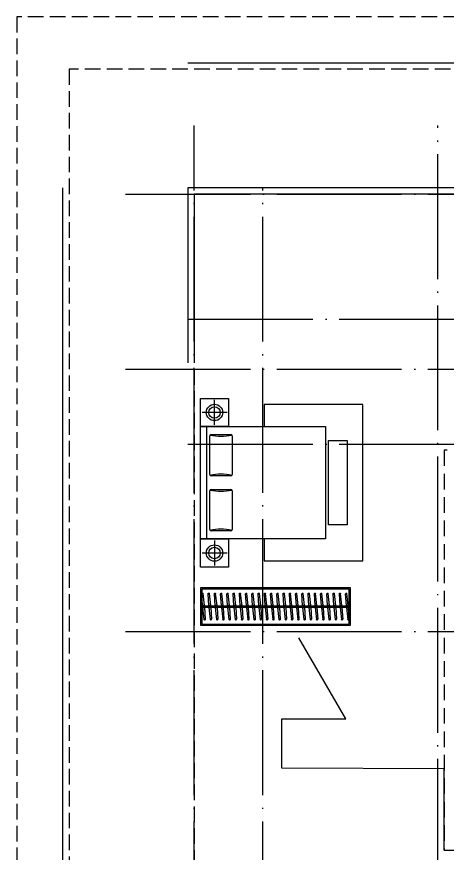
# Model space of a CAD drawing. Extents: x 12372 to 35552, y 13701 to 37581.
# Drawn here: x 12372 to 19262, y 24191 to 37581 of the extents above; entities that cross this region are included whole.
import ezdxf

# ---------------------------------------------------------------- set-up
doc = ezdxf.new("R2010")
doc.units = 0
doc.header["$LTSCALE"] = 1000
doc.header["$MEASUREMENT"] = 0
for name, pattern in [('DASH', [0.35, 0.25, -0.1]), ('DOTE', [2.42, 2, -0.2, 0.02, -0.2]), ('HIDDEN', [0.375, 0.25, -0.125])]:
    doc.linetypes.add(name, pattern=pattern)
for name, color, linetype in [('A-DOTE', 1, 'DOTE'), ('AE-FURN-MOVE', 165, 'Continuous'), ('AXIS', 3, 'Continuous'), ('WALL', 9, 'Continuous')]:
    doc.layers.add(name, color=color, linetype=linetype)
doc.layers.add('辅助线', color=8, linetype='DASH', plot=False)

# ---------------------------------------------------------------- blocks, each defined once
blk = doc.blocks.new('A$C754C7141')
for p, q in [((0, 20), (0, 640)), ((0, 20), (0, 640)), ((0, 20), (0, 640)), ((20, 660), (336, 660)), ((20, 660), (336, 660)), ((20, 660), (336, 660)), ((356, 640), (356, 20)), ((356, 640), (356, 20)), ((356, 640), (356, 20)), ((336, 0), (20, 0)), ((336, 0), (20, 0)), ((336, 0), (20, 0))]:
    blk.add_line(p, q)
for centre, radius, start, end in [((20, 640), 20, 90, 180), ((20, 640), 20, 90, 180), ((20, 640), 20, 90, 180), ((178, 1402), 768, 257.0583, 282.9417), ((178, 1402), 768, 257.0583, 282.9417), ((178, 1402), 768, 257.0583, 282.9417), ((336, 640), 20, 0, 90), ((336, 640), 20, 0, 90), ((336, 640), 20, 0, 90), ((20, 20), 20, 180, 270), ((20, 20), 20, 180, 270), ((20, 20), 20, 180, 270), ((178, -742), 768, 77.0583, 102.9417), ((178, -742), 768, 77.0583, 102.9417), ((178, -742), 768, 77.0583, 102.9417), ((336, 20), 20, 270, 0), ((336, 20), 20, 270, 0), ((336, 20), 20, 270, 0)]:
    blk.add_arc(centre, radius, start, end)
blk = doc.blocks.new('*U71')
for p, q in [((-1125, -425), (-1125, -25)), ((-900, -100), (900, -100)), ((1125, -425), (1125, -25)), ((-925, -225), (-1325, -225)), ((925, -225), (1325, -225))]:
    blk.add_line(p, q)
for points in [[(-900, -2000), (-900, 0), (900, 0), (900, -2000)], [(900, -450), (900, 0), (1350, 0), (1350, -450)], [(-1350, -450), (-1350, 0), (-900, 0), (-900, -450)], [(-675, -2350), (-675, -2050), (675, -2050), (675, -2350)]]:
    blk.add_lwpolyline(points, close=True)
blk.add_lwpolyline([(-900, -1020), (-1250, -1020), (-1250, -2600), (1250, -2600), (1250, -1020), (900, -1020)])
for centre, radius in [((-1125, -225), 131), ((-1125, -225), 91.6), ((1125, -225), 131), ((1125, -225), 91.6)]:
    blk.add_circle(centre, radius)
at = {"rotation": 90}
for p in [(-110, -506), (770, -506)]:
    blk.add_blockref('A$C754C7141', p, dxfattribs=at)
blk = doc.blocks.new('*U62')
blk.add_wipeout([(0, 0), (0, 600), (2400, 600), (2400, 0)])
at = {"color": 8}
for p, q in [((35, 314), (56, 507)), ((65, 314), (76, 505)), ((135, 314), (156, 507)), ((165, 314), (176, 505)), ((235, 314), (256, 507)), ((265, 314), (276, 505)), ((335, 314), (356, 507)), ((365, 314), (376, 505)), ((435, 314), (456, 507)), ((465, 314), (476, 505)), ((535, 314), (556, 507)), ((565, 314), (576, 505)), ((635, 314), (656, 507)), ((665, 314), (676, 505)), ((735, 314), (756, 507)), ((765, 314), (776, 505)), ((835, 314), (856, 507)), ((865, 314), (876, 505)), ((935, 314), (956, 507)), ((965, 314), (976, 505)), ((1035, 314), (1056, 507)), ((1065, 314), (1076, 505)), ((1135, 314), (1156, 507)), ((1165, 314), (1176, 505)), ((1235, 314), (1256, 507)), ((1265, 314), (1276, 505)), ((1335, 314), (1356, 507)), ((1365, 314), (1376, 505)), ((1435, 314), (1456, 507)), ((1465, 314), (1476, 505)), ((1535, 314), (1556, 507)), ((1565, 314), (1576, 505)), ((1635, 314), (1656, 507)), ((1665, 314), (1676, 505)), ((1735, 314), (1756, 507)), ((1765, 314), (1776, 505)), ((1835, 314), (1856, 507)), ((1865, 314), (1876, 505)), ((1935, 314), (1956, 507)), ((1965, 314), (1976, 505)), ((2035, 314), (2056, 507)), ((2065, 314), (2076, 505)), ((2135, 314), (2156, 507)), ((2165, 314), (2176, 505)), ((2235, 314), (2256, 507)), ((2265, 314), (2276, 505)), ((2335, 314), (2356, 507)), ((2365, 314), (2376, 505)), ((20, 315), (25, 315)), ((20, 285), (25, 285)), ((35, 286), (23, 95)), ((25, 310), (2375, 310)), ((25, 290), (2375, 290)), ((35, 314), (48, 314)), ((48, 286), (35, 286)), ((65, 286), (43, 93)), ((48, 317), (52, 317)), ((48, 317), (48, 283)), ((52, 283), (48, 283)), ((52, 317), (52, 283)), ((52, 314), (65, 314)), ((65, 286), (52, 286)), ((135, 286), (123, 95)), ((135, 314), (148, 314)), ((148, 286), (135, 286)), ((165, 286), (143, 93)), ((148, 317), (152, 317)), ((148, 317), (148, 283)), ((152, 283), (148, 283)), ((152, 317), (152, 283)), ((152, 314), (165, 314)), ((165, 286), (152, 286)), ((235, 286), (223, 95)), ((235, 314), (248, 314)), ((248, 286), (235, 286)), ((265, 286), (243, 93)), ((248, 317), (252, 317)), ((248, 317), (248, 283)), ((252, 283), (248, 283)), ((252, 317), (252, 283)), ((252, 314), (265, 314)), ((265, 286), (252, 286)), ((335, 286), (323, 95)), ((335, 314), (348, 314)), ((348, 286), (335, 286)), ((365, 286), (343, 93)), ((348, 317), (352, 317)), ((348, 317), (348, 283)), ((352, 283), (348, 283)), ((352, 317), (352, 283)), ((352, 314), (365, 314)), ((365, 286), (352, 286)), ((435, 286), (423, 95)), ((435, 314), (448, 314)), ((448, 286), (435, 286)), ((465, 286), (443, 93)), ((448, 317), (452, 317)), ((448, 317), (448, 283)), ((452, 283), (448, 283)), ((452, 317), (452, 283)), ((452, 314), (465, 314)), ((465, 286), (452, 286)), ((535, 286), (523, 95)), ((535, 314), (548, 314)), ((548, 286), (535, 286)), ((565, 286), (543, 93)), ((548, 317), (552, 317)), ((548, 317), (548, 283)), ((552, 283), (548, 283)), ((552, 317), (552, 283)), ((552, 314), (565, 314)), ((565, 286), (552, 286)), ((635, 286), (623, 95)), ((635, 314), (648, 314)), ((648, 286), (635, 286)), ((665, 286), (643, 93)), ((648, 317), (652, 317)), ((648, 317), (648, 283)), ((652, 283), (648, 283)), ((652, 317), (652, 283)), ((652, 314), (665, 314)), ((665, 286), (652, 286)), ((735, 286), (723, 95)), ((735, 314), (748, 314)), ((748, 286), (735, 286)), ((765, 286), (743, 93)), ((748, 317), (752, 317)), ((748, 317), (748, 283)), ((752, 283), (748, 283)), ((752, 317), (752, 283)), ((752, 314), (765, 314)), ((765, 286), (752, 286)), ((835, 286), (823, 95)), ((835, 314), (848, 314)), ((848, 286), (835, 286)), ((865, 286), (843, 93)), ((848, 317), (852, 317)), ((848, 317), (848, 283)), ((852, 283), (848, 283)), ((852, 317), (852, 283)), ((852, 314), (865, 314)), ((865, 286), (852, 286)), ((935, 286), (923, 95)), ((935, 314), (948, 314)), ((948, 286), (935, 286)), ((965, 286), (943, 93)), ((948, 317), (952, 317)), ((948, 317), (948, 283)), ((952, 283), (948, 283)), ((952, 317), (952, 283)), ((952, 314), (965, 314)), ((965, 286), (952, 286)), ((1035, 286), (1023, 95)), ((1035, 314), (1048, 314)), ((1048, 286), (1035, 286)), ((1065, 286), (1043, 93)), ((1048, 317), (1052, 317)), ((1048, 317), (1048, 283)), ((1052, 283), (1048, 283)), ((1052, 317), (1052, 283)), ((1052, 314), (1065, 314)), ((1065, 286), (1052, 286)), ((1135, 286), (1123, 95)), ((1135, 314), (1148, 314)), ((1148, 286), (1135, 286)), ((1165, 286), (1143, 93)), ((1148, 317), (1152, 317)), ((1148, 317), (1148, 283)), ((1152, 283), (1148, 283)), ((1152, 317), (1152, 283)), ((1152, 314), (1165, 314)), ((1165, 286), (1152, 286)), ((1235, 286), (1223, 95)), ((1235, 314), (1248, 314)), ((1248, 286), (1235, 286)), ((1265, 286), (1243, 93)), ((1248, 317), (1252, 317)), ((1248, 317), (1248, 283)), ((1252, 283), (1248, 283)), ((1252, 317), (1252, 283)), ((1252, 314), (1265, 314)), ((1265, 286), (1252, 286)), ((1335, 286), (1323, 95)), ((1335, 314), (1348, 314)), ((1348, 286), (1335, 286)), ((1365, 286), (1343, 93)), ((1348, 317), (1352, 317)), ((1348, 317), (1348, 283)), ((1352, 283), (1348, 283)), ((1352, 317), (1352, 283)), ((1352, 314), (1365, 314)), ((1365, 286), (1352, 286)), ((1435, 286), (1423, 95)), ((1435, 314), (1448, 314)), ((1448, 286), (1435, 286)), ((1465, 286), (1443, 93)), ((1448, 317), (1452, 317)), ((1448, 317), (1448, 283)), ((1452, 283), (1448, 283)), ((1452, 317), (1452, 283)), ((1452, 314), (1465, 314)), ((1465, 286), (1452, 286)), ((1535, 286), (1523, 95)), ((1535, 314), (1548, 314)), ((1548, 286), (1535, 286)), ((1565, 286), (1543, 93)), ((1548, 317), (1552, 317)), ((1548, 317), (1548, 283)), ((1552, 283), (1548, 283)), ((1552, 317), (1552, 283)), ((1552, 314), (1565, 314)), ((1565, 286), (1552, 286)), ((1635, 286), (1623, 95)), ((1635, 314), (1648, 314)), ((1648, 286), (1635, 286)), ((1665, 286), (1643, 93)), ((1648, 317), (1652, 317)), ((1648, 317), (1648, 283)), ((1652, 283), (1648, 283)), ((1652, 317), (1652, 283)), ((1652, 314), (1665, 314)), ((1665, 286), (1652, 286)), ((1735, 286), (1723, 95)), ((1735, 314), (1748, 314)), ((1748, 286), (1735, 286)), ((1765, 286), (1743, 93)), ((1748, 317), (1752, 317)), ((1748, 317), (1748, 283)), ((1752, 283), (1748, 283)), ((1752, 317), (1752, 283)), ((1752, 314), (1765, 314)), ((1765, 286), (1752, 286)), ((1835, 286), (1823, 95)), ((1835, 314), (1848, 314)), ((1848, 286), (1835, 286)), ((1865, 286), (1843, 93)), ((1848, 317), (1852, 317)), ((1848, 317), (1848, 283)), ((1852, 283), (1848, 283)), ((1852, 317), (1852, 283)), ((1852, 314), (1865, 314)), ((1865, 286), (1852, 286)), ((1935, 286), (1923, 95)), ((1935, 314), (1948, 314)), ((1948, 286), (1935, 286)), ((1965, 286), (1943, 93)), ((1948, 317), (1952, 317)), ((1948, 317), (1948, 283)), ((1952, 283), (1948, 283)), ((1952, 317), (1952, 283)), ((1952, 314), (1965, 314)), ((1965, 286), (1952, 286)), ((2035, 286), (2023, 95)), ((2035, 314), (2048, 314)), ((2048, 286), (2035, 286)), ((2065, 286), (2043, 93)), ((2048, 317), (2052, 317)), ((2048, 317), (2048, 283)), ((2052, 283), (2048, 283)), ((2052, 317), (2052, 283)), ((2052, 314), (2065, 314)), ((2065, 286), (2052, 286)), ((2135, 286), (2123, 95)), ((2135, 314), (2148, 314)), ((2148, 286), (2135, 286)), ((2165, 286), (2143, 93)), ((2148, 317), (2152, 317)), ((2148, 317), (2148, 283)), ((2152, 283), (2148, 283)), ((2152, 317), (2152, 283)), ((2152, 314), (2165, 314)), ((2165, 286), (2152, 286)), ((2235, 286), (2223, 95)), ((2235, 314), (2248, 314)), ((2248, 286), (2235, 286)), ((2265, 286), (2243, 93)), ((2248, 317), (2252, 317)), ((2248, 317), (2248, 283)), ((2252, 283), (2248, 283)), ((2252, 317), (2252, 283)), ((2252, 314), (2265, 314)), ((2265, 286), (2252, 286)), ((2335, 286), (2323, 95)), ((2335, 314), (2348, 314)), ((2348, 286), (2335, 286)), ((2365, 286), (2343, 93)), ((2348, 317), (2352, 317)), ((2348, 317), (2348, 283)), ((2352, 283), (2348, 283)), ((2352, 317), (2352, 283)), ((2352, 314), (2365, 314)), ((2365, 286), (2352, 286)), ((2380, 315), (2375, 315)), ((2380, 285), (2375, 285))]:
    blk.add_line(p, q, dxfattribs=at)
blk.add_lwpolyline([(0, 600), (2400, 600), (2400, 0), (0, 0)], close=True)
blk.add_lwpolyline([(20, 580), (2380, 580), (2380, 20), (20, 20)], close=True, dxfattribs=at)
for points in [[(25, 285), (25, 315)], [(2375, 285), (2375, 315)]]:
    blk.add_lwpolyline(points, dxfattribs=at)
for centre, start, end in [((66, 506), 356.9606, 174.2894), ((166, 506), 356.9606, 174.2894), ((266, 506), 356.9606, 174.2894), ((366, 506), 356.9606, 174.2894), ((466, 506), 356.9606, 174.2894), ((566, 506), 356.9606, 174.2894), ((666, 506), 356.9606, 174.2894), ((766, 506), 356.9606, 174.2894), ((866, 506), 356.9606, 174.2894), ((966, 506), 356.9606, 174.2894), ((1066, 506), 356.9606, 174.2894), ((1166, 506), 356.9606, 174.2894), ((1266, 506), 356.9606, 174.2894), ((1366, 506), 356.9606, 174.2894), ((1466, 506), 356.9606, 174.2894), ((1566, 506), 356.9606, 174.2894), ((1666, 506), 356.9606, 174.2894), ((1766, 506), 356.9606, 174.2894), ((1866, 506), 356.9606, 174.2894), ((1966, 506), 356.9606, 174.2894), ((2066, 506), 356.9606, 174.2894), ((2166, 506), 356.9606, 174.2894), ((2266, 506), 356.9606, 174.2894), ((2366, 506), 356.9606, 174.2894), ((33, 94), 176.9606, 354.2894), ((133, 94), 176.9606, 354.2894), ((233, 94), 176.9606, 354.2894), ((333, 94), 176.9606, 354.2894), ((433, 94), 176.9606, 354.2894), ((533, 94), 176.9606, 354.2894), ((633, 94), 176.9606, 354.2894), ((733, 94), 176.9606, 354.2894), ((833, 94), 176.9606, 354.2894), ((933, 94), 176.9606, 354.2894), ((1033, 94), 176.9606, 354.2894), ((1133, 94), 176.9606, 354.2894), ((1233, 94), 176.9606, 354.2894), ((1333, 94), 176.9606, 354.2894), ((1433, 94), 176.9606, 354.2894), ((1533, 94), 176.9606, 354.2894), ((1633, 94), 176.9606, 354.2894), ((1733, 94), 176.9606, 354.2894), ((1833, 94), 176.9606, 354.2894), ((1933, 94), 176.9606, 354.2894), ((2033, 94), 176.9606, 354.2894), ((2133, 94), 176.9606, 354.2894), ((2233, 94), 176.9606, 354.2894), ((2333, 94), 176.9606, 354.2894)]:
    blk.add_arc(centre, 10, start, end, dxfattribs=at)

msp = doc.modelspace()

# ---------------------------------------------------------------- linework, layer by layer
msp.add_lwpolyline([(21212, 34741), (15212, 34741), (15212, 32041)])
at = {"color": 8, "linetype": 'HIDDEN'}
msp.add_lwpolyline([(19212, 30641), (19212, 24241), (20412, 24241), (20412, 29441), (27812, 29441), (27812, 24241), (29012, 24241), (29012, 30641)], close=True, dxfattribs=at)
at = {"layer": 'A-DOTE', "linetype": 'DOTE'}
for p, q in [((15212, 15441), (15212, 35841)), ((19112, 16441), (19112, 35841)), ((14112, 34741), (33812, 34741)), ((15112, 32741), (33812, 32741)), ((14112, 31941), (32812, 31941)), ((15112, 30741), (32812, 30741)), ((14112, 27741), (33812, 27741))]:
    msp.add_line(p, q, dxfattribs=at)
at = {"layer": 'AXIS', "color": 8}
for p, q in [((15112, 36841), (32812, 36841)), ((13112, 16441), (13112, 34841))]:
    msp.add_line(p, q, dxfattribs=at)
at = {"layer": 'WALL'}
for points in [[(21212, 34841), (15112, 34841), (15112, 32041)], [(19212, 24241), (19212, 25541), (16612, 25551), (16612, 26341), (17637, 26341), (16887, 27641)]]:
    msp.add_lwpolyline(points, dxfattribs=at)
at = {"layer": '辅助线'}
for points in [[(12372, 13701), (35552, 13701), (35552, 37581), (12372, 37581)], [(12372, 13701), (35552, 13701), (35552, 37581), (12372, 37581)], [(13212, 14541), (34712, 14541), (34712, 36741), (13212, 36741)], [(15212, 16541), (32712, 16541), (32712, 34741), (15212, 34741)]]:
    msp.add_lwpolyline(points, close=True, dxfattribs=at)

# ---------------------------------------------------------------- block references
at = {"layer": 'AE-FURN-MOVE', "rotation": 90.00000000000001}
msp.add_blockref('*U71', (15312, 30122), dxfattribs=at)

# ---------------------------------------------------------------- next in the draw order: block references
at = {"layer": 'AE-FURN-MOVE', "xscale": -1, "rotation": 180}
msp.add_blockref('*U62', (15312, 28441), dxfattribs=at)

# ---------------------------------------------------------------- next in the draw order: linework, layer by layer
at = {"layer": 'A-DOTE', "linetype": 'DOTE'}
msp.add_line((16312, 15441), (16312, 34841), dxfattribs=at)

doc.saveas('drawing.dxf')
